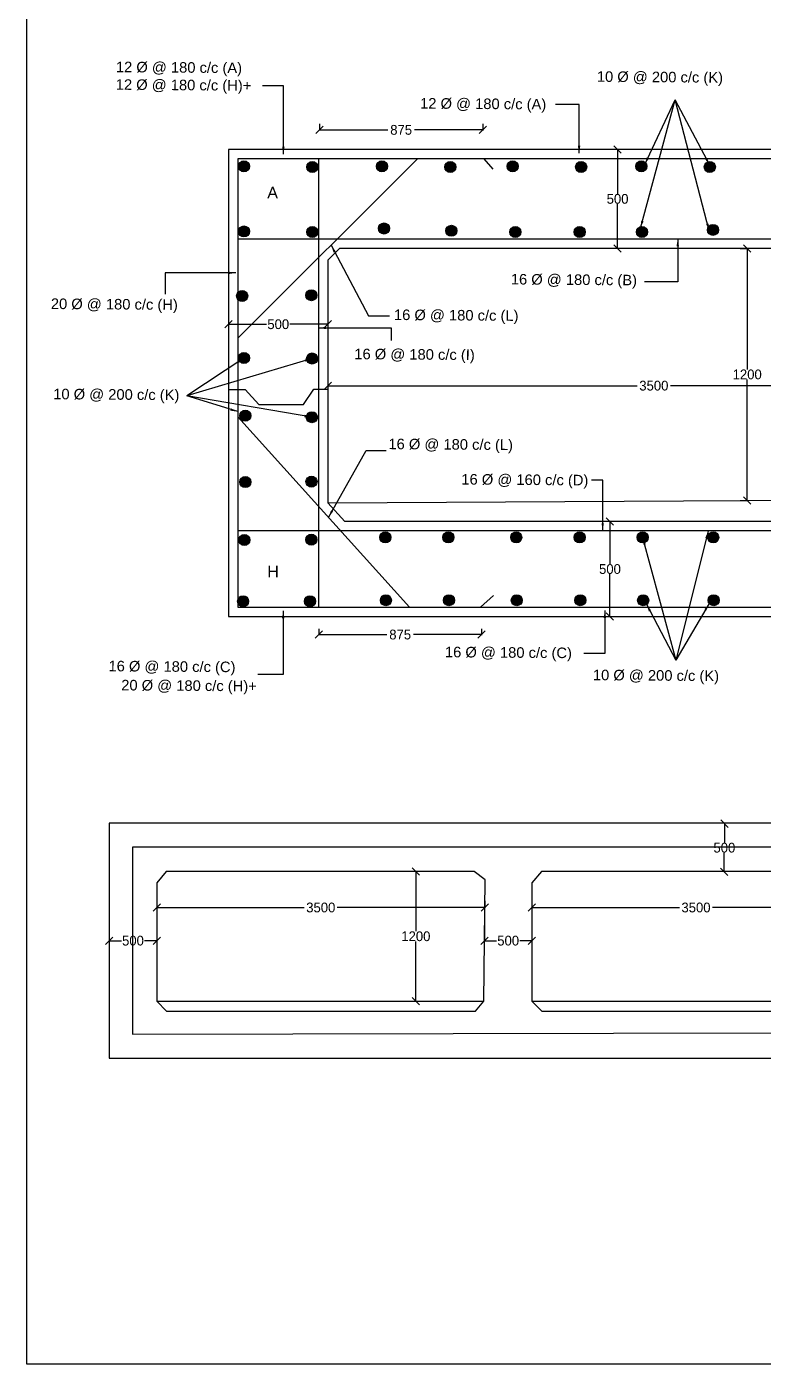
# Model space of a CAD drawing. Header units: inches. Extents: x 104 to 1637, y 54 to 1045.
# Drawn here: x 104 to 405, y 55 to 602 of the extents above; entities that cross this region are included whole.
import ezdxf

# ---------------------------------------------------------------- set-up
doc = ezdxf.new("R2010")
doc.units = ezdxf.units.IN
doc.header["$MEASUREMENT"] = 0
for name, color, linetype in [('DIMENSION', 7, 'Continuous'), ('DRAWING', 2, 'Continuous'), ('Hatch', 7, 'Continuous'), ('TEXT', 7, 'Continuous')]:
    doc.layers.add(name, color=color, linetype=linetype)
doc.dimstyles.get("Standard").update_dxf_attribs({"dimtxt": 4, "dimasz": 3, "dimexe": 0.18, "dimexo": 0.0625, "dimgap": 0.09, "dimtad": 0, "dimtih": 1, "dimtoh": 1, "dimdec": 4, "dimzin": 0, "dimdsep": 46, "dimlunit": 4, "dimtxsty": 'Standard', "dimblk": 'OBLIQUE', "dimcen": 0.09, "dimadec": 0, "dimazin": 0, "dimtfac": 1, "dimtdec": 4, "dimtofl": 0, "dimtmove": 0, "dimatfit": 3, "dimfxl": 1, "dimtolj": 1, "dimtzin": 0, "dimarcsym": 0})

# ---------------------------------------------------------------- blocks, each defined once
blk = doc.blocks.new('_Oblique')
at = {"color": 0, "linetype": 'ByBlock', "lineweight": -2}
blk.add_line((-0.5, -0.5), (0.5, 0.5), dxfattribs=at)
blk = doc.blocks.new('*D2')
at = {"layer": 'Defpoints', "color": 0, "transparency": 16777216}
for p in [(137.99, 237.85), (157.44, 237.85), (157.44, 227.9)]:
    blk.add_point(p, dxfattribs=at)
at = {"layer": 'DIMENSION', "color": 0, "lineweight": -2, "transparency": 16777216}
for p, q in [((137.99, 237.79), (137.99, 227.72)), ((157.44, 237.79), (157.44, 227.72)), ((137.99, 227.9), (142.96, 227.9)), ((157.44, 227.9), (152.47, 227.9))]:
    blk.add_line(p, q, dxfattribs=at)
at = {"layer": 'DIMENSION', "color": 0, "lineweight": -2, "transparency": 16777216, "xscale": 3, "yscale": 3, "zscale": 3, "rotation": 180}
blk.add_blockref('_Oblique', (137.99, 227.9), dxfattribs=at)
at = {"layer": 'DIMENSION', "color": 0, "lineweight": -2, "transparency": 16777216, "xscale": 3, "yscale": 3, "zscale": 3}
blk.add_blockref('_Oblique', (157.44, 227.9), dxfattribs=at)
at = {"layer": 'DIMENSION', "color": 0, "transparency": 16777216, "insert": (147.71, 227.9), "char_height": 4, "attachment_point": 5}
blk.add_mtext('\\A1;500', dxfattribs=at)
blk = doc.blocks.new('*D3')
at = {"layer": 'Defpoints', "color": 0, "transparency": 16777216}
for p in [(263.36, 256.23), (263.36, 203.15), (263.36, 203.15)]:
    blk.add_point(p, dxfattribs=at)
at = {"layer": 'DIMENSION', "color": 0, "lineweight": -2, "transparency": 16777216}
for p, q in [((263.29, 256.23), (263.18, 256.23)), ((263.36, 256.23), (263.36, 231.78)), ((263.36, 203.15), (263.36, 227.6)), ((263.29, 203.15), (263.18, 203.15))]:
    blk.add_line(p, q, dxfattribs=at)
at = {"layer": 'DIMENSION', "color": 0, "lineweight": -2, "transparency": 16777216, "xscale": 3, "yscale": 3, "zscale": 3}
for p, rotation in [((263.36, 256.23), 90), ((263.36, 203.15), 270)]:
    blk.add_blockref('_Oblique', p, dxfattribs=dict(at, rotation=rotation))
at = {"layer": 'DIMENSION', "color": 0, "transparency": 16777216, "insert": (263.36, 229.69), "char_height": 4, "attachment_point": 5}
blk.add_mtext('\\A1;1200', dxfattribs=at)
blk = doc.blocks.new('*D4')
at = {"layer": 'Defpoints', "color": 0, "transparency": 16777216}
for p in [(157.44, 244.22), (157.44, 241.45), (291.55, 244.22)]:
    blk.add_point(p, dxfattribs=at)
at = {"layer": 'DIMENSION', "color": 0, "lineweight": -2, "transparency": 16777216}
for p, q in [((157.44, 244.16), (157.44, 241.27)), ((157.44, 241.45), (217.74, 241.45)), ((291.55, 241.45), (231.25, 241.45)), ((291.55, 244.16), (291.55, 241.27))]:
    blk.add_line(p, q, dxfattribs=at)
at = {"layer": 'DIMENSION', "color": 0, "lineweight": -2, "transparency": 16777216, "xscale": 3, "yscale": 3, "zscale": 3, "rotation": 180}
blk.add_blockref('_Oblique', (157.44, 241.45), dxfattribs=at)
at = {"layer": 'DIMENSION', "color": 0, "lineweight": -2, "transparency": 16777216, "xscale": 3, "yscale": 3, "zscale": 3}
blk.add_blockref('_Oblique', (291.55, 241.45), dxfattribs=at)
at = {"layer": 'DIMENSION', "color": 0, "transparency": 16777216, "insert": (224.49, 241.45), "char_height": 4, "attachment_point": 5}
blk.add_mtext('\\A1;3500', dxfattribs=at)
blk = doc.blocks.new('*D5')
at = {"layer": 'Defpoints', "color": 0, "transparency": 16777216}
for p in [(291.39, 237.85), (310.83, 237.85), (310.83, 227.9)]:
    blk.add_point(p, dxfattribs=at)
at = {"layer": 'DIMENSION', "color": 0, "lineweight": -2, "transparency": 16777216}
for p, q in [((291.39, 237.79), (291.39, 227.72)), ((310.83, 237.79), (310.83, 227.72)), ((291.39, 227.9), (296.35, 227.9)), ((310.83, 227.9), (305.87, 227.9))]:
    blk.add_line(p, q, dxfattribs=at)
at = {"layer": 'DIMENSION', "color": 0, "lineweight": -2, "transparency": 16777216, "xscale": 3, "yscale": 3, "zscale": 3, "rotation": 180}
blk.add_blockref('_Oblique', (291.39, 227.9), dxfattribs=at)
at = {"layer": 'DIMENSION', "color": 0, "lineweight": -2, "transparency": 16777216, "xscale": 3, "yscale": 3, "zscale": 3}
blk.add_blockref('_Oblique', (310.83, 227.9), dxfattribs=at)
at = {"layer": 'DIMENSION', "color": 0, "transparency": 16777216, "insert": (301.11, 227.9), "char_height": 4, "attachment_point": 5}
blk.add_mtext('\\A1;500', dxfattribs=at)
blk = doc.blocks.new('*D13')
at = {"layer": 'Defpoints', "color": 0, "transparency": 16777216}
for p in [(310.83, 244.22), (310.83, 241.45), (444.95, 244.22)]:
    blk.add_point(p, dxfattribs=at)
at = {"layer": 'DIMENSION', "color": 0, "lineweight": -2, "transparency": 16777216}
for p, q in [((310.83, 244.16), (310.83, 241.27)), ((310.83, 241.45), (371.13, 241.45)), ((444.95, 241.45), (384.65, 241.45)), ((444.95, 244.16), (444.95, 241.27))]:
    blk.add_line(p, q, dxfattribs=at)
at = {"layer": 'DIMENSION', "color": 0, "lineweight": -2, "transparency": 16777216, "xscale": 3, "yscale": 3, "zscale": 3, "rotation": 180}
blk.add_blockref('_Oblique', (310.83, 241.45), dxfattribs=at)
at = {"layer": 'DIMENSION', "color": 0, "lineweight": -2, "transparency": 16777216, "xscale": 3, "yscale": 3, "zscale": 3}
blk.add_blockref('_Oblique', (444.95, 241.45), dxfattribs=at)
at = {"layer": 'DIMENSION', "color": 0, "transparency": 16777216, "insert": (377.89, 241.45), "char_height": 4, "attachment_point": 5}
blk.add_mtext('\\A1;3500', dxfattribs=at)
blk = doc.blocks.new('*D22')
at = {"layer": 'Defpoints', "color": 0, "transparency": 16777216}
for p in [(389.56, 275.74), (389.42, 256.08), (389.42, 256.08)]:
    blk.add_point(p, dxfattribs=at)
at = {"layer": 'DIMENSION', "color": 0, "lineweight": -2, "transparency": 16777216}
for p, q in [((389.5, 275.74), (389.38, 275.74)), ((389.56, 275.74), (389.5, 268)), ((389.42, 256.08), (389.47, 263.82)), ((389.35, 256.08), (389.24, 256.08))]:
    blk.add_line(p, q, dxfattribs=at)
at = {"layer": 'DIMENSION', "color": 0, "lineweight": -2, "transparency": 16777216, "xscale": 3, "yscale": 3, "zscale": 3}
for p, rotation in [((389.56, 275.74), 89.576999999999), ((389.42, 256.08), 269.576999999999)]:
    blk.add_blockref('_Oblique', p, dxfattribs=dict(at, rotation=rotation))
at = {"layer": 'DIMENSION', "color": 0, "transparency": 16777216, "insert": (389.49, 265.91), "char_height": 4, "attachment_point": 5}
blk.add_mtext('\\A1;500', dxfattribs=at)
blk = doc.blocks.new('*D28')
at = {"layer": 'Defpoints', "color": 0, "transparency": 16777216}
for p in [(186.79, 481.58), (227.43, 481.58), (227.43, 479.93)]:
    blk.add_point(p, dxfattribs=at)
at = {"layer": 'DIMENSION', "color": 0, "lineweight": -2, "transparency": 16777216}
for p, q in [((186.79, 481.52), (186.79, 479.75)), ((227.43, 481.52), (227.43, 479.75)), ((186.79, 479.93), (202.35, 479.93)), ((227.43, 479.93), (211.87, 479.93))]:
    blk.add_line(p, q, dxfattribs=at)
at = {"layer": 'DIMENSION', "color": 0, "lineweight": -2, "transparency": 16777216, "xscale": 3, "yscale": 3, "zscale": 3, "rotation": 180}
blk.add_blockref('_Oblique', (186.79, 479.93), dxfattribs=at)
at = {"layer": 'DIMENSION', "color": 0, "lineweight": -2, "transparency": 16777216, "xscale": 3, "yscale": 3, "zscale": 3}
blk.add_blockref('_Oblique', (227.43, 479.93), dxfattribs=at)
at = {"layer": 'DIMENSION', "color": 0, "transparency": 16777216, "insert": (207.11, 479.93), "char_height": 4, "attachment_point": 5}
blk.add_mtext('\\A1;500', dxfattribs=at)
blk = doc.blocks.new('*D31')
at = {"layer": 'Defpoints', "color": 0, "transparency": 16777216}
for p in [(223.65, 355.51), (290.25, 355.51), (290.25, 353.05)]:
    blk.add_point(p, dxfattribs=at)
at = {"layer": 'DIMENSION', "color": 0, "lineweight": -2, "transparency": 16777216}
for p, q in [((223.65, 355.45), (223.65, 352.87)), ((223.65, 353.05), (251.53, 353.05)), ((290.25, 353.05), (262.37, 353.05)), ((290.25, 355.45), (290.25, 352.87))]:
    blk.add_line(p, q, dxfattribs=at)
at = {"layer": 'DIMENSION', "color": 0, "lineweight": -2, "transparency": 16777216, "xscale": 3, "yscale": 3, "zscale": 3, "rotation": 180}
blk.add_blockref('_Oblique', (223.65, 353.05), dxfattribs=at)
at = {"layer": 'DIMENSION', "color": 0, "lineweight": -2, "transparency": 16777216, "xscale": 3, "yscale": 3, "zscale": 3}
blk.add_blockref('_Oblique', (290.25, 353.05), dxfattribs=at)
at = {"layer": 'DIMENSION', "color": 0, "transparency": 16777216, "insert": (256.95, 353.05), "char_height": 4, "attachment_point": 5}
blk.add_mtext('\\A1;875', dxfattribs=at)
blk = doc.blocks.new('*D33')
at = {"layer": 'Defpoints', "color": 0, "transparency": 16777216}
for p in [(223.93, 561.95), (290.76, 561.95), (290.76, 559.39)]:
    blk.add_point(p, dxfattribs=at)
at = {"layer": 'DIMENSION', "color": 0, "lineweight": -2, "transparency": 16777216}
for p, q in [((223.93, 561.88), (223.93, 559.21)), ((223.93, 559.39), (251.92, 559.39)), ((290.76, 559.39), (262.77, 559.39)), ((290.76, 561.88), (290.76, 559.21))]:
    blk.add_line(p, q, dxfattribs=at)
at = {"layer": 'DIMENSION', "color": 0, "lineweight": -2, "transparency": 16777216, "xscale": 3, "yscale": 3, "zscale": 3, "rotation": 180}
blk.add_blockref('_Oblique', (223.93, 559.39), dxfattribs=at)
at = {"layer": 'DIMENSION', "color": 0, "lineweight": -2, "transparency": 16777216, "xscale": 3, "yscale": 3, "zscale": 3}
blk.add_blockref('_Oblique', (290.76, 559.39), dxfattribs=at)
at = {"layer": 'DIMENSION', "color": 0, "transparency": 16777216, "insert": (257.35, 559.39), "char_height": 4, "attachment_point": 5}
blk.add_mtext('\\A1;875', dxfattribs=at)
blk = doc.blocks.new('*D43')
at = {"layer": 'Defpoints', "color": 0, "transparency": 16777216}
for p in [(345.83, 551.39), (345.83, 510.95), (345.83, 510.95)]:
    blk.add_point(p, dxfattribs=at)
at = {"layer": 'DIMENSION', "color": 0, "lineweight": -2, "transparency": 16777216}
for p, q in [((345.77, 551.39), (345.65, 551.39)), ((345.83, 551.39), (345.83, 533.26)), ((345.83, 510.95), (345.83, 529.08)), ((345.77, 510.95), (345.65, 510.95))]:
    blk.add_line(p, q, dxfattribs=at)
at = {"layer": 'DIMENSION', "color": 0, "lineweight": -2, "transparency": 16777216, "xscale": 3, "yscale": 3, "zscale": 3}
for p, rotation in [((345.83, 551.39), 90), ((345.83, 510.95), 270)]:
    blk.add_blockref('_Oblique', p, dxfattribs=dict(at, rotation=rotation))
at = {"layer": 'DIMENSION', "color": 0, "transparency": 16777216, "insert": (345.83, 531.17), "char_height": 4, "attachment_point": 5}
blk.add_mtext('\\A1;500', dxfattribs=at)
blk = doc.blocks.new('*D44')
at = {"layer": 'Defpoints', "color": 0, "transparency": 16777216}
for p in [(342.72, 399.24), (342.72, 360.42), (342.72, 360.42)]:
    blk.add_point(p, dxfattribs=at)
at = {"layer": 'DIMENSION', "color": 0, "lineweight": -2, "transparency": 16777216}
for p, q in [((342.72, 399.24), (342.72, 381.92)), ((342.78, 399.24), (342.9, 399.24)), ((342.72, 360.42), (342.72, 377.74)), ((342.66, 360.42), (342.54, 360.42))]:
    blk.add_line(p, q, dxfattribs=at)
at = {"layer": 'DIMENSION', "color": 0, "lineweight": -2, "transparency": 16777216, "xscale": 3, "yscale": 3, "zscale": 3}
for p, rotation in [((342.72, 399.24), 90), ((342.72, 360.42), 270)]:
    blk.add_blockref('_Oblique', p, dxfattribs=dict(at, rotation=rotation))
at = {"layer": 'DIMENSION', "color": 0, "transparency": 16777216, "insert": (342.72, 379.83), "char_height": 4, "attachment_point": 5}
blk.add_mtext('\\A1;500', dxfattribs=at)
blk = doc.blocks.new('*D45')
at = {"layer": 'Defpoints', "color": 0, "transparency": 16777216}
for p in [(227.43, 456.55), (493.89, 456.55), (493.89, 454.81)]:
    blk.add_point(p, dxfattribs=at)
at = {"layer": 'DIMENSION', "color": 0, "lineweight": -2, "transparency": 16777216}
for p, q in [((227.43, 456.49), (227.43, 454.63)), ((227.43, 454.81), (353.9, 454.81)), ((493.89, 454.81), (367.41, 454.81)), ((493.89, 456.49), (493.89, 454.63))]:
    blk.add_line(p, q, dxfattribs=at)
at = {"layer": 'DIMENSION', "color": 0, "lineweight": -2, "transparency": 16777216, "xscale": 3, "yscale": 3, "zscale": 3, "rotation": 180}
blk.add_blockref('_Oblique', (227.43, 454.81), dxfattribs=at)
at = {"layer": 'DIMENSION', "color": 0, "lineweight": -2, "transparency": 16777216, "xscale": 3, "yscale": 3, "zscale": 3}
blk.add_blockref('_Oblique', (493.89, 454.81), dxfattribs=at)
at = {"layer": 'DIMENSION', "color": 0, "transparency": 16777216, "insert": (360.66, 454.81), "char_height": 4, "attachment_point": 5}
blk.add_mtext('\\A1;3500', dxfattribs=at)
blk = doc.blocks.new('*D46')
at = {"layer": 'Defpoints', "color": 0, "transparency": 16777216}
for p in [(395.89, 510.95), (398.82, 510.95), (395.89, 407.86)]:
    blk.add_point(p, dxfattribs=at)
at = {"layer": 'DIMENSION', "color": 0, "lineweight": -2, "transparency": 16777216}
for p, q in [((395.95, 510.95), (399, 510.95)), ((398.82, 510.95), (398.82, 461.5)), ((398.82, 407.86), (398.82, 457.32)), ((395.95, 407.86), (399, 407.86))]:
    blk.add_line(p, q, dxfattribs=at)
at = {"layer": 'DIMENSION', "color": 0, "lineweight": -2, "transparency": 16777216, "xscale": 3, "yscale": 3, "zscale": 3}
for p, rotation in [((398.82, 510.95), 90), ((398.82, 407.86), 270)]:
    blk.add_blockref('_Oblique', p, dxfattribs=dict(at, rotation=rotation))
at = {"layer": 'DIMENSION', "color": 0, "transparency": 16777216, "insert": (398.82, 459.41), "char_height": 4, "attachment_point": 5}
blk.add_mtext('\\A1;1200', dxfattribs=at)

msp = doc.modelspace()

# ---------------------------------------------------------------- hatches: boundary and pattern name
at = {"layer": 'Hatch'}
for points in [[(195.34465, 544.49747, 1), (190.82036, 544.49747, 1)], [(223.31634, 544.26427, 1), (218.79206, 544.26427, 1)], [(251.76955, 544.49747, 1), (247.24526, 544.49747, 1)], [(279.74124, 544.26427, 1), (275.21696, 544.26427, 1)], [(305.22759, 544.49747, 1), (300.7033, 544.49747, 1)], [(333.19928, 544.26427, 1), (328.675, 544.26427, 1)], [(357.83384, 544.49747, 1), (353.30956, 544.49747, 1)], [(385.80554, 544.26427, 1), (381.28125, 544.26427, 1)], [(195.34465, 517.87893, 1), (190.82036, 517.87893, 1)], [(223.31634, 517.64572, 1), (218.79206, 517.64572, 1)], [(252.61055, 519.0928, 1), (248.08626, 519.0928, 1)], [(280.14841, 518.15283, 1), (275.62413, 518.15283, 1)], [(306.27407, 517.68284, 1), (301.74979, 517.68284, 1)], [(332.63511, 517.68284, 1), (328.11083, 517.68284, 1)], [(358.05467, 517.68284, 1), (353.53038, 517.68284, 1)], [(387.07766, 518.52437, 1), (382.55337, 518.52437, 1)], [(194.61679, 491.50174, 1), (190.0925, 491.50174, 1)], [(222.91186, 491.79911, 1), (218.38757, 491.79911, 1)], [(195.35174, 466.11667, 1), (190.82746, 466.11667, 1)], [(223.21445, 465.92248, 1), (218.69017, 465.92248, 1)], [(195.93722, 442.59363, 1), (191.41294, 442.59363, 1)], [(223.10956, 441.92788, 1), (218.58528, 441.92788, 1)], [(195.90248, 415.40096, 1), (191.3782, 415.40096, 1)], [(222.95513, 415.59118, 1), (218.43084, 415.59118, 1)], [(195.53304, 391.70173, 1), (191.00876, 391.70173, 1)], [(222.87194, 391.85253, 1), (218.34765, 391.85253, 1)], [(253.14736, 392.77728, 1), (248.62308, 392.77728, 1)], [(278.94097, 392.77728, 1), (274.41669, 392.77728, 1)], [(306.65312, 392.77728, 1), (302.12883, 392.77728, 1)], [(332.61728, 392.77728, 1), (328.093, 392.77728, 1)], [(358.32719, 392.77728, 1), (353.80291, 392.77728, 1)], [(387.18193, 392.77728, 1), (382.65765, 392.77728, 1)], [(194.99665, 366.68543, 1), (190.47236, 366.68543, 1)], [(222.31416, 366.68543, 1), (217.78988, 366.68543, 1)], [(253.37468, 367.09898, 1), (248.85039, 367.09898, 1)], [(279.16829, 367.09898, 1), (274.64401, 367.09898, 1)], [(306.88043, 367.09898, 1), (302.35615, 367.09898, 1)], [(332.8446, 367.09898, 1), (328.32031, 367.09898, 1)], [(358.55451, 367.09898, 1), (354.03023, 367.09898, 1)], [(387.40925, 367.09898, 1), (382.88496, 367.09898, 1)]]:
    msp.add_hatch(color=256, dxfattribs=at).paths.add_polyline_path(points)

# ---------------------------------------------------------------- linework, layer by layer
at = {"layer": 'DIMENSION'}
msp.add_lwpolyline([(1636.92071, 54.72718), (104.28326, 54.72718), (104.28326, 1045.24728), (1636.92071, 1045.24728)], close=True, dxfattribs=at)
at = {"layer": 'DRAWING'}
for points in [[(186.79334, 360.42007), (1143.81771, 360.42007), (1143.81771, 551.39215), (186.79334, 551.39215), (186.79334, 360.42007)], [(190.61285, 474.26392), (264.0778, 547.57264)], [(223.60899, 547.57264), (223.60899, 364.23958)], [(291.20719, 547.57264), (294.87765, 543.39901)], [(1139.99819, 514.77224), (190.61285, 514.77224)], [(227.4285, 506.17643), (232.2048, 510.95273)], [(489.09187, 510.95273), (232.2048, 510.95273)], [(227.4285, 506.17643), (227.4285, 406.92961)], [(186.79334, 453.28053), (193.60203, 453.28053), (199.19157, 447.10551), (217.39774, 447.10551), (221.60286, 453.40069), (227.4285, 453.40069)], [(190.61285, 442.06797), (260.76678, 364.23958)], [(227.4285, 406.92961), (493.86817, 408.40405)], [(227.4285, 406.92961), (234.36264, 399.23691)], [(484.93899, 399.23691), (234.36264, 399.23691)], [(1139.99819, 395.4174), (190.61285, 395.4174)], [(295.07451, 369.09166), (289.76844, 364.23958)], [(161.41237, 199.0693), (287.78216, 199.0693), (291.10486, 203.14513), (291.64194, 252.72594), (287.19385, 256.22836), (161.2913, 256.22836), (157.43542, 251.51302), (157.43542, 203.14513), (161.41237, 199.0693)], [(314.80835, 199.0693), (441.17814, 199.0693), (444.50085, 203.14513), (445.03793, 252.72594), (440.58984, 256.22836), (314.68729, 256.22836), (310.83141, 251.51302), (310.83141, 203.14513), (314.80835, 199.0693)], [(157.43542, 203.14513), (291.10486, 203.14513)], [(310.83141, 203.14513), (444.50085, 203.14513)]]:
    msp.add_lwpolyline(points, dxfattribs=at)
for points in [[(190.61285, 364.23958), (1139.99819, 364.23958), (1139.99819, 547.57264), (190.61285, 547.57264)], [(137.99293, 179.88636), (1093.32693, 179.88636), (1093.32693, 275.17215), (615.8855, 275.90615), (137.99293, 275.92925), (137.99293, 179.88636)], [(147.57328, 189.66797), (606.18388, 190.66623), (606.18388, 266.12331), (147.57328, 266.12331), (147.57328, 189.66797)]]:
    msp.add_lwpolyline(points, close=True, dxfattribs=at)
for centre in [(193.0825, 544.49747), (221.0542, 544.26427), (249.50741, 544.49747), (277.4791, 544.26427), (302.96544, 544.49747), (330.93714, 544.26427), (355.5717, 544.49747), (383.5434, 544.26427), (193.0825, 517.87893), (221.0542, 517.64572), (250.3484, 519.0928), (277.88627, 518.15283), (304.01193, 517.68284), (330.37297, 517.68284), (355.79252, 517.68284), (384.81551, 518.52437), (192.35464, 491.50174), (220.64972, 491.79911), (193.0896, 466.11667), (220.95231, 465.92248), (193.67508, 442.59363), (220.84742, 441.92788), (193.64034, 415.40096), (220.69299, 415.59118), (193.2709, 391.70173), (220.60979, 391.85253), (250.88522, 392.77728), (276.67883, 392.77728), (304.39097, 392.77728), (330.35514, 392.77728), (356.06505, 392.77728), (384.91979, 392.77728), (192.73451, 366.68543), (220.05202, 366.68543), (251.11254, 367.09898), (276.90615, 367.09898), (304.61829, 367.09898), (330.58246, 367.09898), (356.29237, 367.09898), (385.14711, 367.09898)]:
    msp.add_circle(centre, 2.26214, dxfattribs=at)

# ---------------------------------------------------------------- texts
at = {"layer": 'DIMENSION', "insert": (198.62026, 334.70183), "char_height": 4, "width": 4.53846, "attachment_point": 9}
msp.add_mtext('\\A1;', dxfattribs=at)
at = {"layer": 'TEXT', "attachment_point": 1, "rotation": 359.577}
for s, insert, char_height, width in [('{\\fArial|b0|i0|c0|p32;12 Ø @ 180 c/c (A)\\P12 Ø @ 180 c/c (H)+}', (140.74803, 587.30272), 4.307091, 20101.5149434), ('{\\fArial|b0|i0|c0|p32;10 Ø @ 200 c/c (K)}', (337.37788, 583.37756), 4.307091, 20101.5149434), ('{\\fArial|b0|i0|c0|p32;12 Ø @ 180 c/c (A)}', (265.11687, 572.43148), 4.307091, 20101.5149434), ('{\\fArial|b0|i0|c0|p32;A}', (202.61721, 536.14078), 4.7378001, 22111.6664378), ('{\\fArial|b0|i0|c0|p32;16 Ø @ 180 c/c (B)}', (302.2154, 500.5185), 4.307091, 20101.5149434), ('{\\fArial|b0|i0|c0|p32;20 Ø @ 180 c/c (H)}', (114.16026, 490.48925), 4.307091, 20101.5149434), ('{\\fArial|b0|i0|c0|p32;16 Ø @ 180 c/c (L)}', (254.43381, 485.99092), 4.307091, 20101.5149434), ('{\\fArial|b0|i0|c0|p32;16 Ø @ 180 c/c (I)}', (238.22532, 469.9646), 4.307091, 20101.5149434), ('{\\fArial|b0|i0|c0|p32;10 Ø @ 200 c/c (K)}', (115.1245, 453.58587), 4.307091, 20101.5149434), ('{\\fArial|b0|i0|c0|p32;16 Ø @ 180 c/c (L)}', (252.1681, 433.1801), 4.307091, 20101.5149434), ('{\\fArial|b0|i0|c0|p32;16 Ø @ 160 c/c (D)}', (281.99446, 418.72774), 4.307091, 20101.5149434), ('{\\fArial|b0|i0|c0|p32;H}', (202.61721, 381.24861), 4.7378001, 22111.6664378), ('{\\fArial|b0|i0|c0|p32;16 Ø @ 180 c/c (C)}', (275.2745, 348.09735), 4.307091, 20101.5149434), ('{\\fArial|b0|i0|c0|p32;16 Ø @ 180 c/c (C)}', (137.71963, 342.3599), 4.307091, 20101.5149434), ('{\\fArial|b0|i0|c0|p32;20 Ø @ 180 c/c (H)+}', (142.93429, 334.56458), 4.307091, 20101.5149434), ('{\\fArial|b0|i0|c0|p32;10 Ø @ 200 c/c (K)}', (335.76007, 338.71869), 4.307091, 20101.5149434)]:
    msp.add_mtext(s, dxfattribs=dict(at, insert=insert, char_height=char_height, width=width))

# ---------------------------------------------------------------- dimensions: what is measured, and where the dimension line sits
at = {"layer": 'DIMENSION'}
for base, p1, p2, text, picture, middle in [((290.76099, 559.39035), (223.93272, 561.94561), (290.76099, 561.94561), '875', '*D33', (257.34685, 559.39035)), ((227.4285, 479.93142), (186.79334, 481.58149), (227.4285, 481.58149), '500', '*D28', (207.11092, 479.93142)), ((493.88543, 454.80666), (227.4285, 456.55302), (493.88543, 456.55302), '3500', '*D45', (360.65697, 454.80666)), ((290.24783, 353.05427), (223.65134, 355.50906), (290.24783, 355.50906), '875', '*D31', (256.94959, 353.05427))]:
    dim = msp.add_linear_dim(base=base, p1=p1, p2=p2, text=text, dimstyle='Standard', dxfattribs=at)
    dim.commit()
    dim.dimension.update_dxf_attribs({"geometry": picture, "text_midpoint": middle})
for p1, p2, distance, text, picture, middle in [((345.83467, 551.39215), (345.83467, 510.95273), 0, '500', '*D43', (345.83467, 531.17244)), ((395.88953, 407.86185), (395.88953, 510.95273), -2.92765, '1200', '*D46', (398.81719, 459.40729)), ((342.71864, 399.23691), (342.71864, 360.42007), 0, '500', '*D44', (342.71864, 379.82849)), ((389.561, 275.74328), (389.41581, 256.07823), 0, '500', '*D22', (389.48841, 265.91076)), ((263.3565, 256.22836), (263.3565, 203.14513), 0, '1200', '*D3', (263.3565, 229.68675)), ((291.5498, 244.22032), (157.43542, 244.22032), 2.76798, '3500', '*D4', (224.49261, 241.45233)), ((444.94579, 244.22032), (310.83141, 244.22032), 2.76798, '3500', '*D13', (377.8886, 241.45233)), ((137.99293, 237.84957), (157.43542, 237.84957), -9.95393, '500', '*D2', (147.71418, 227.89564)), ((291.38892, 237.84957), (310.83141, 237.84957), -9.95393, '500', '*D5', (301.11016, 227.89564))]:
    dim = msp.add_aligned_dim(p1=p1, p2=p2, distance=distance, text=text, dimstyle='Standard', dxfattribs=at)
    dim.commit()
    dim.dimension.update_dxf_attribs({"geometry": picture, "text_midpoint": middle})

# ---------------------------------------------------------------- leaders
for points in [[(209.21056, 549.52095), (209.21056, 577.41619), (200.67251, 577.41619)], [(330.09644, 549.90286), (330.09644, 569.83228), (320.50011, 569.83228)], [(355.19528, 519.21801), (369.43796, 571.73116)], [(356.94863, 545.2174), (369.43796, 571.73116)], [(383.51962, 544.92136), (369.43796, 571.73116)], [(383.27343, 518.06884), (369.43796, 571.73116)], [(370.43451, 514.84777), (370.43451, 497.23284), (356.84069, 497.23284)], [(228.73616, 512.20832), (244.00255, 483.3374), (252.58345, 483.3374)], [(189.82673, 500.95066), (160.91216, 500.95066), (160.91216, 492.21087)], [(223.65691, 478.42478), (253.31046, 478.42478), (253.31046, 473.33994)], [(193.0896, 466.11667), (169.68332, 450.6202)], [(220.95231, 465.92248), (169.68332, 450.6202)], [(190.5176, 444.19971), (169.68332, 450.6202)], [(220.84742, 441.92788), (169.68332, 450.6202)], [(227.63884, 400.99252), (243.07183, 428.27773), (251.25833, 428.27773)], [(339.7494, 395.53532), (339.7494, 416.18285), (335.15113, 416.18285)], [(382.88464, 395.36582), (369.64637, 342.64529)], [(356.06505, 392.77728), (369.64637, 342.64529)], [(209.13398, 362.74825), (209.13398, 336.70183), (198.71026, 336.70183)], [(340.61593, 362.84616), (340.61593, 345.38388), (331.99995, 345.38388)], [(357.66737, 365.43132), (369.64637, 342.64529)], [(383.28377, 365.80467), (369.64637, 342.64529)]]:
    msp.add_leader(points, dimstyle='Standard', override={"dimgap": 0.09, "dimtad": 0}, dxfattribs=at)

doc.saveas('drawing.dxf')
